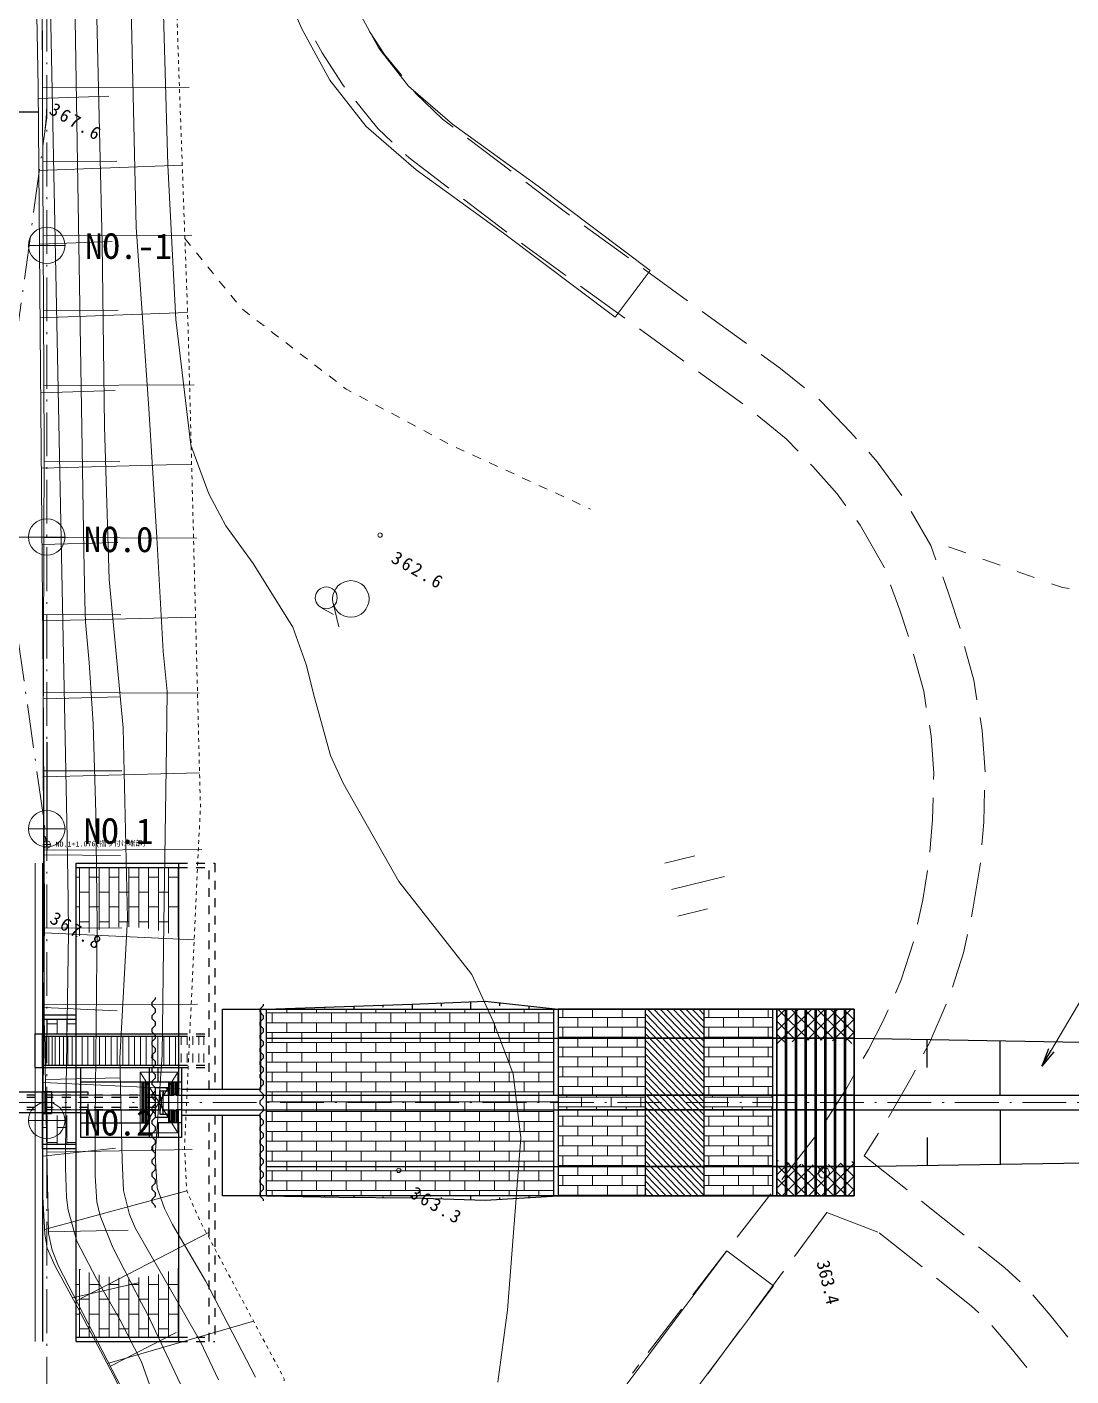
# Model space of a CAD drawing. Header units: millimetres. Extents: x -2078669 to -1085629, y -5987148 to 310365.
# Drawn here: x -1702908 to -1631355, y -5436709 to -5344212 of the extents above; entities that cross this region are included whole.
import ezdxf

# ---------------------------------------------------------------- set-up
doc = ezdxf.new("R2010")
doc.units = ezdxf.units.MM
doc.header["$LTSCALE"] = 500
for name, pattern in [('561019', [1, 0.5, -0.5]), ('56201', [2.5, 1.25, -1.25]), ('SXF_一点短鎖線', [9.25, 6, -1.5, 0.25, -1.5]), ('SXF_一点鎖線', [18.5, 12, -1.5, 3.5, -1.5]), ('SXF_跳び破線', [12, 6, -6])]:
    doc.linetypes.add(name, pattern=pattern)
doc.layers.get('Defpoints').update_dxf_attribs({"color": 153})
for name, color, linetype, lineweight in [('D-BGD', 7, 'Continuous', 13), ('D-BMK', 2, 'SXF_一点短鎖線', 13), ('D-BMK-HTXT', 7, 'Continuous', 13), ('D-BMK-OTRS', 7, 'Continuous', 13), ('D-BYP-STR1', 2, 'Continuous', 13), ('D-BYP-STR2', 6, 'Continuous', 25), ('D-BYP-STR3', 3, 'Continuous', 25), ('D-BYP-STR4', 6, 'Continuous', 25), ('D-BYP-STRA', 1, 'Continuous', 25), ('D-BYP-STRC', 1, 'Continuous', 13), ('D-STR-STR1', 2, 'Continuous', 13), ('●予備設計_LP横断', 7, 'Continuous', 13)]:
    doc.layers.add(name, color=color, linetype=linetype, lineweight=lineweight)
doc.styles.add('MS ゴシック', font='MS Gothic.ttf')
doc.styles.add('ＭＳ ゴシック', font='MS Gothic.ttf')
doc.dimstyles.new('DIM-500-F', dxfattribs={"dimscale": 500, "dimtxt": 3.5, "dimasz": 2.5, "dimexe": 0, "dimexo": 2, "dimgap": 0.8, "dimtad": 1, "dimdec": 0, "dimzin": 0, "dimdsep": 46, "dimtxsty": 'MS ゴシック', "dimblk": 'OPEN', "dimcen": 0.1, "dimclrd": 256, "dimclre": 256, "dimclrt": 256, "dimaunit": 1, "dimadec": 4, "dimazin": 0, "dimtfac": 1, "dimtdec": 0, "dimtmove": 2, "dimatfit": 3, "dimldrblk": 'OPEN', "dimfxl": 1, "dimtolj": 1, "dimtzin": 0, "dimlwd": -1, "dimlwe": -1, "dimarcsym": 2})
pattern_1 = [(225, (-2405970.1, -4656122.3), (449.0128, -449.0128), []), (315, (-2405970.1, -4656122.3), (449.0128, 449.0128), [])]

# ---------------------------------------------------------------- blocks, each defined once
blk = doc.blocks.new('M6331')
at = {"layer": '●予備設計_LP横断', "linetype": 'Continuous', "lineweight": 9}
blk.add_line((0, -0.75), (1, -0.75), dxfattribs=at)
blk.add_circle((0, 0), 0.75, dxfattribs=at)
blk = doc.blocks.new('M7312')
at = {"layer": '●予備設計_LP横断', "linetype": 'Continuous', "lineweight": 20}
blk.add_circle((0, -0.001), 0.15, dxfattribs=at)
blk = doc.blocks.new('河川平面')
at = {"layer": 'D-BGD', "linetype": 'Continuous'}
for p, q in [((1609119, -2714860, 368280), (1609038, -2675632, 368370)), ((1609118, -2713879), (1619176, -2713859)), ((1608824, -2714624), (1613667, -2714463)), ((1638256, -2717335, 363183), (1641243, -2719601, 363241)), ((1608869, -2719542), (1618699, -2719188)), ((1609137, -2718942), (1614205, -2718914)), ((1637963, -2721512, 363220), (1640951, -2723777, 363276)), ((1609164, -2724033), (1619345, -2723979)), ((1646252, -2723338, 363306), (1649284, -2725544, 363316)), ((1608914, -2724597), (1613897, -2724418)), ((1650295, -2726278, 363319), (1653329, -2728484, 363329)), ((1645988, -2727477, 363312), (1649021, -2729682, 363322)), ((1608959, -2729652), (1619062, -2729288)), ((1609198, -2729151), (1614311, -2729125)), ((1654340, -2729219, 363333), (1657373, -2731424, 363342)), ((1650032, -2730417, 363325), (1653066, -2732622, 363335)), ((1654077, -2733357, 363339), (1657110, -2735560, 363349)), ((1609004, -2734802), (1614102, -2734645)), ((1609217, -2734294), (1619515, -2734239)), ((1609044, -2739952), (1619341, -2739687)), ((1609239, -2739474), (1614416, -2739497)), ((1609086, -2745195), (1614281, -2745062)), ((1609217, -2744710), (1619688, -2744754)), ((1672394, -2745773, 363478), (1671218, -2745349, 363449)), ((1674745, -2746622, 363535), (1673569, -2746197, 363507)), ((1677096, -2747469, 363593), (1675920, -2747046, 363564)), ((1629040, -2749220), (1629433, -2750839)), ((1609127, -2750438), (1619610, -2750169)), ((1609201, -2749995), (1614481, -2750019)), ((1609172, -2755342), (1619863, -2755385)), ((1609167, -2755781), (1614456, -2755645)), ((1609168, -2760726), (1614554, -2760708)), ((1609203, -2761123), (1619885, -2760849)), ((1609189, -2766148), (1620033, -2766106)), ((1609238, -2766470), (1614464, -2766521)), ((1651783, -2767035), (1653823, -2766540)), ((1652225, -2768857), (1655869, -2767971)), ((1652667, -2770680), (1654708, -2770184)), ((1609209, -2771511), (1614564, -2771486)), ((1609254, -2771817), (1619516, -2772295)), ((1609236, -2776763), (1619734, -2776719)), ((1609215, -2776945), (1614246, -2777180)), ((1609177, -2782074), (1619038, -2782534)), ((1609323, -2781888), (1614441, -2781774)), ((1662090, -2785764, 363402), (1659797, -2788731, 363430)), ((1666424, -2785556, 363405), (1665440, -2787120, 363360)), ((1609138, -2787126), (1614121, -2786576)), ((1609423, -2786871), (1619389, -2786671)), ((1665440, -2787120, 363360), (1668378, -2789450, 363317)), ((1609259, -2792174), (1619008, -2789521)), ((1659033, -2789720, 363439), (1656740, -2792687, 363467)), ((1669358, -2790227, 363303), (1672296, -2792557, 363260)), ((1662877, -2790999, 363310), (1660652, -2794018, 363366)), ((1662877, -2790999, 363310), (1666372, -2792357, 363310)), ((1609527, -2792329), (1614990, -2792216)), ((1611452, -2797046), (1620560, -2792338)), ((1666469, -2792395, 363310), (1669405, -2794727, 363268)), ((1655975, -2793677, 363477), (1653682, -2796644, 363505)), ((1659912, -2795023, 363384), (1657688, -2798043, 363440)), ((1611174, -2796846), (1615671, -2795821)), ((1652918, -2797632, 363514), (1650625, -2800600, 363542)), ((1613564, -2801355), (1623583, -2798449)), ((1613780, -2801544), (1618279, -2799216)), ((1656947, -2799049, 363459), (1654723, -2802068, 363515)), ((1649548, -2802003, 363555), (1649983, -2801431, 363550))]:
    blk.add_line(p, q, dxfattribs=at)
at = {"layer": 'D-BGD', "linetype": 'Continuous', "flags": 128}
for points in [[(1614196, -2802555), (1611544, -2797523), (1610785, -2796134), (1609990, -2794678), (1609448, -2793437), (1609275, -2792488), (1609120, -2789483), (1609265, -2770458), (1609158, -2754356), (1608991, -2733247), (1608817, -2713807), (1608555, -2699081), (1609014, -2666342), (1609021, -2620514)], [(1648369, -2729602), (1640710, -2723847), (1634729, -2719505), (1631309, -2716546), (1628807, -2713365), (1626888, -2709836), (1625672, -2707023), (1624776, -2704068), (1624009, -2700061), (1623561, -2695700), (1623183, -2691188), (1623197, -2683914), (1623477, -2676693), (1623813, -2672469), (1624796, -2667409), (1628250, -2652121), (1629016, -2648256), (1629716, -2644727), (1630896, -2635890), (1631250, -2632963), (1631771, -2628636), (1632704, -2620514)], [(1636730, -2620514), (1635743, -2629104), (1635219, -2633453), (1634864, -2636395), (1633664, -2645381), (1632948, -2648993), (1632163, -2652951), (1628711, -2668230), (1627783, -2673012), (1627471, -2676930), (1627197, -2683996), (1627183, -2691025), (1627543, -2695329), (1627971, -2699480), (1628665, -2703109), (1629434, -2705645), (1630488, -2708083), (1632161, -2711158), (1634216, -2713773), (1637218, -2716368), (1643087, -2720630), (1650772, -2726405), (1648369, -2729602)], [(1608555, -2699081), (1608817, -2713807), (1608991, -2733247), (1609158, -2754356), (1609265, -2770458), (1609120, -2789483)], [(1609120, -2789483), (1609275, -2792488), (1609448, -2793437), (1609990, -2794678), (1610785, -2796134), (1611544, -2797523), (1614196, -2802555), (1615082, -2805064), (1615231, -2805958), (1615273, -2807092), (1615472, -2812388), (1615628, -2817764), (1615471, -2822577), (1615363, -2823344), (1615029, -2824221), (1612556, -2828756), (1610099, -2832855), (1609457, -2834072), (1609409, -2834630), (1609279, -2836167)], [(1624340, -2870692), (1622973, -2865288), (1622060, -2860204), (1621936, -2855896), (1622101, -2850193), (1622392, -2845766), (1623449, -2840970), (1624701, -2837344), (1626776, -2832753), (1629062, -2829134), (1631526, -2825504), (1635922, -2820190), (1637930, -2817762), (1645470, -2807698), (1656020, -2793627), (1659220, -2796026)], [(1659220, -2796026), (1648671, -2810097), (1641073, -2820237), (1639084, -2822643), (1634729, -2827907), (1632408, -2831326), (1630307, -2834654), (1628422, -2838824), (1627305, -2842057), (1626363, -2846332), (1626097, -2850383), (1625937, -2855896), (1626050, -2859790), (1626886, -2864443), (1628320, -2870115), (1628491, -2870692)]]:
    blk.add_lwpolyline(points, dxfattribs=at)
for points, elevation in [([(1610013, -2620514), (1610004, -2655012), (1609981, -2662598), (1609913, -2668183), (1609452, -2691949), (1609445, -2695730), (1609534, -2701509), (1610811, -2765298), (1610885, -2769571), (1610897, -2771846), (1610716, -2783859), (1610693, -2787913), (1610772, -2789970), (1610879, -2790832), (1611484, -2792973), (1612825, -2795553), (1614449, -2798377), (1615902, -2801242), (1616987, -2804270)], 367000), ([(1611715, -2620514), (1611197, -2668195), (1611105, -2685482), (1611228, -2700780), (1611946, -2745632), (1612011, -2749082), (1612060, -2750532), (1612325, -2753298), (1612593, -2757485), (1612783, -2763612), (1612864, -2771282), (1612734, -2784705), (1612727, -2788483), (1612845, -2790265), (1613065, -2791226), (1613931, -2793393), (1615912, -2797217), (1616301, -2797929), (1618572, -2802762)], 366000), ([(1621190, -2802460), (1619945, -2799860), (1615503, -2792088), (1615083, -2791125), (1614669, -2789480), (1614591, -2787428), (1614424, -2780447), (1614954, -2770848), (1614660, -2757775), (1613687, -2747587), (1613373, -2737098), (1613203, -2724566), (1612724, -2704239), (1612726, -2695354), (1612599, -2678222), (1612988, -2655305), (1612966, -2630582), (1613359, -2620514)], 365000), ([(1623725, -2802293), (1620285, -2795694), (1618029, -2791812), (1617489, -2790721), (1616969, -2789309), (1616837, -2787094), (1617312, -2780196), (1617397, -2774676), (1617446, -2771179), (1617614, -2759007), (1617664, -2755279), (1617387, -2752525), (1616960, -2744706), (1616414, -2735865), (1615549, -2723449), (1615307, -2713395), (1614941, -2697350), (1614969, -2677393), (1615114, -2657274), (1614817, -2649187), (1615162, -2637051), (1615483, -2631247), (1615858, -2622408), (1615920, -2620514)], 364000), ([(1617295, -2704845), (1617707, -2719180), (1618258, -2729775), (1619284, -2738394), (1620512, -2741723), (1621690, -2743916), (1623569, -2746498), (1626274, -2750869), (1627187, -2753428), (1627773, -2755690), (1628854, -2759670), (1629723, -2761569), (1633551, -2768293), (1638543, -2774672), (1640014, -2777876), (1641376, -2781486), (1641915, -2785883), (1640984, -2797690), (1640322, -2802625)], 363000)]:
    blk.add_lwpolyline(points, dxfattribs=dict(at, elevation=elevation))
at = {"layer": 'D-BGD', "linetype": '561019', "flags": 128}
blk.add_lwpolyline([(1618950, -2620514), (1618959, -2621129), (1618665, -2658302), (1618663, -2658627), (1618571, -2661701), (1617747, -2689368), (1618403, -2710987), (1619104, -2730441), (1619135, -2731637), (1619943, -2763133), (1618853, -2786511), (1619008, -2789521), (1619927, -2791602), (1625688, -2802391), (1625125, -2825293), (1624564, -2827572), (1623496, -2829911), (1618630, -2838640), (1618342, -2840170), (1618771, -2861642), (1618913, -2870692)], dxfattribs=at)
at = {"layer": 'D-BGD', "linetype": 'Continuous', "extrusion": (0.001612, -0.020011, 0.999798), "elevation": 420061}
blk.add_lwpolyline([(1408664, -2824424), (1409550, -2826065), (1410597, -2827562), (1410629, -2827610)], dxfattribs=at)
at = {"layer": 'D-BGD', "linetype": 'Continuous', "extrusion": (0.016449, -0.001732, 0.999863), "elevation": 394691}
blk.add_lwpolyline([(-2529133, -1899645), (-2529529, -1900051), (-2530821, -1901338), (-2531659, -1902409)], dxfattribs=at)
at = {"layer": 'D-BGD', "linetype": 'Continuous', "extrusion": (-0.143152, -0.164739, 0.975894), "elevation": 568325}
blk.add_lwpolyline([(3016489, -877315), (3016819, -877334), (3020231, -877100)], dxfattribs=at)
at = {"layer": 'D-BGD', "linetype": 'Continuous', "extrusion": (0.311673, 0.432353, 0.846127), "elevation": -356949}
blk.add_lwpolyline([(-2922970, 1248230), (-2925577, 1248305), (-2926719, 1248311)], dxfattribs=at)
at = {"layer": 'D-BGD', "linetype": '56201', "flags": 128}
blk.add_lwpolyline([(1618880, -2724215), (1622794, -2729051), (1629936, -2734540), (1637037, -2738340), (1646676, -2742766)], dxfattribs=at)
at = {"layer": 'D-BGD', "linetype": 'Continuous', "extrusion": (0.276473, 0.38442, 0.880786), "elevation": -273425}
blk.add_lwpolyline([(-2923790, 1275829), (-2924142, 1275840), (-2927540, 1275859)], dxfattribs=at)
at = {"layer": 'D-BGD', "linetype": 'Continuous', "extrusion": (-0.149064, -0.200905, 0.968203), "elevation": 653493}
blk.add_lwpolyline([(2959813, -1076757), (2961440, -1076741), (2963560, -1076836)], dxfattribs=at)
at = {"layer": 'D-BGD', "linetype": 'Continuous', "extrusion": (0.406293, 0.48461, 0.774648), "elevation": -370915}
blk.add_lwpolyline([(-3028624, 1028902), (-3031186, 1028852), (-3032362, 1029021)], dxfattribs=at)
at = {"layer": 'D-BGD', "linetype": 'Continuous', "extrusion": (0.045013, 0.020275, 0.998781), "elevation": 382529}
blk.add_lwpolyline([(-3181336, -375544), (-3182167, -375807), (-3184985, -376394)], dxfattribs=at)
at = {"layer": 'D-BGD', "linetype": 'Continuous', "extrusion": (-0.0021, -0.016095, 0.999868), "elevation": 404060}
blk.add_lwpolyline([(2009504, -2497752), (2011142, -2499908), (2011624, -2500833)], dxfattribs=at)
at = {"layer": 'D-BGD', "linetype": 'Continuous', "extrusion": (-0.032566, -0.036028, 0.99882), "elevation": 407680}
blk.add_lwpolyline([(3074864, -900128), (3075235, -900206), (3078406, -901240), (3078438, -901256)], dxfattribs=at)
at = {"layer": 'D-BGD', "linetype": 'Continuous', "extrusion": (0.004636, -0.015047, 0.999876), "elevation": 412442}
blk.add_lwpolyline([(1665545, -2742074), (1666181, -2743805), (1666773, -2745616)], dxfattribs=at)
at = {"layer": 'D-BGD', "linetype": 'Continuous', "extrusion": (-0.011851, -0.019507, 0.999739), "elevation": 397095}
blk.add_lwpolyline([(2854450, -1471855), (2855383, -1472600), (2857324, -1474265)], dxfattribs=at)
at = {"layer": 'D-BGD', "linetype": 'Continuous', "extrusion": (0.021322, 0.125766, 0.991831), "elevation": 50846}
blk.add_lwpolyline([(-2115223, 2455368), (-2114760, 2455383), (-2113985, 2455242)], dxfattribs=at)
at = {"layer": 'D-BGD', "linetype": 'Continuous', "extrusion": (0.028455, -0.008239, 0.999561), "elevation": 433338}
blk.add_lwpolyline([(-2179985, -2356760), (-2182208, -2358144), (-2183236, -2358616)], dxfattribs=at)
at = {"layer": 'D-BGD', "linetype": 'Continuous', "extrusion": (0.027459, -0.006993, 0.999598), "elevation": 428343}
blk.add_lwpolyline([(-2254355, -2288579), (-2256425, -2289779), (-2257675, -2290308)], dxfattribs=at)
at = {"layer": 'D-BGD', "linetype": 'Continuous', "extrusion": (-0.035639, -0.016567, 0.999227), "elevation": 349017}
blk.add_lwpolyline([(3205519, 369254), (3206391, 368999), (3209044, 367981)], dxfattribs=at)
at = {"layer": 'D-BGD', "linetype": 'Continuous', "extrusion": (-0.841987, 0.058751, 0.536289), "elevation": -1373708}
blk.add_lwpolyline([(2639604, 1303299), (2641095, 1303422), (2643349, 1303384)], dxfattribs=at)
at = {"layer": 'D-BGD', "linetype": 'Continuous', "extrusion": (-0.795837, 0.056889, 0.602833), "elevation": -1270100}
blk.add_lwpolyline([(2635677, 1414954), (2637867, 1415131), (2639419, 1415106)], dxfattribs=at)
at = {"layer": 'D-BGD', "linetype": 'Continuous', "extrusion": (0.003297, -0.014377, 0.999891), "elevation": 408654}
blk.add_lwpolyline([(1672190, -2761438), (1672166, -2761730), (1671685, -2764614), (1671574, -2765135)], dxfattribs=at)
at = {"layer": 'D-BGD', "linetype": 'Continuous', "extrusion": (0.011, -0.016721, 0.9998), "elevation": 427950}
blk.add_lwpolyline([(-126043, -3221876), (-127420, -3223375), (-128646, -3224574)], dxfattribs=at)
at = {"layer": 'D-BGD', "linetype": 'Continuous', "extrusion": (0.006544, -0.014921, 0.999867), "elevation": 415583}
blk.add_lwpolyline([(1670106, -2766054), (1669839, -2767311), (1669077, -2769655)], dxfattribs=at)
at = {"layer": 'D-BGD', "linetype": 'Continuous', "extrusion": (0.637031, -0.216842, 0.73971), "elevation": 1933013}
blk.add_lwpolyline([(-2086799, -1584962), (-2089538, -1585018), (-2090541, -1584904)], dxfattribs=at)
at = {"layer": 'D-BGD', "linetype": 'Continuous', "extrusion": (-0.684496, 0.348215, 0.640478), "elevation": -1878045}
blk.add_lwpolyline([(1717192, 2039316), (1720014, 2039574), (1720930, 2039565)], dxfattribs=at)
at = {"layer": 'D-BGD', "linetype": 'Continuous', "extrusion": (-0.178485, 0.087118, 0.980078), "elevation": -183936}
blk.add_lwpolyline([(1767339, 2737775), (1767624, 2737768), (1770888, 2737563), (1771081, 2737542)], dxfattribs=at)
at = {"layer": 'D-BGD', "linetype": 'Continuous', "extrusion": (0.027922, -0.031077, 0.999127), "elevation": 496062}
blk.add_lwpolyline([(-620640, -3163729), (-621711, -3164088), (-624238, -3164783)], dxfattribs=at)
at = {"layer": 'D-BGD', "linetype": 'Continuous', "extrusion": (-0.0135, -0.035404, 0.999282), "elevation": 439292}
blk.add_lwpolyline([(2558692, -1998658), (2560862, -1999344), (2562227, -1999898)], dxfattribs=at)
at = {"layer": 'D-BGD', "linetype": 'Continuous', "extrusion": (-0.040229, -0.068491, 0.99684), "elevation": 486376}
blk.add_lwpolyline([(2856124, -1530677), (2859144, -1531106), (2859828, -1531257)], dxfattribs=at)
at = {"layer": 'D-BGD', "linetype": 'Continuous', "extrusion": (0.388587, 0.319274, 0.864329), "elevation": 72672}
blk.add_lwpolyline([(-3225448, 597244), (-3227278, 597198), (-3229197, 597240)], dxfattribs=at)
at = {"layer": 'D-BGD', "linetype": 'Continuous', "extrusion": (0.426372, 0.34905, 0.834488), "elevation": 40004}
blk.add_lwpolyline([(-3226130, 598530), (-3228142, 598479), (-3229880, 598513)], dxfattribs=at)
at = {"layer": 'D-BGD', "linetype": 'Continuous'}
for points in [[(1615473, -2813810, 368400), (1615503, -2805510, 368350), (1615442, -2805095, 368370), (1615373, -2804813, 368380), (1615226, -2804347, 368420), (1610224, -2794667, 368260), (1609794, -2793590, 368280), (1609534, -2792437, 368300), (1609236, -2777605, 368510), (1609158, -2758979, 368490), (1609245, -2738601, 368470), (1609119, -2714860, 368280), (1609038, -2675632, 368370), (1609172, -2662075, 368370), (1609082, -2627858, 368360), (1609044, -2620514, 368307)], [(1627834, -2710657, 363226), (1628291, -2711486, 363280), (1629705, -2713682, 363240), (1629826, -2713828, 363237)], [(1634518, -2714034, 363194), (1634714, -2714278, 363190), (1636525, -2716023, 363150), (1637260, -2716580, 363164)], [(1609119, -2714860, 368280), (1609245, -2738601, 368470), (1609158, -2758979, 368490), (1609236, -2777605, 368510), (1609534, -2792437, 368300)], [(1662318, -2735242, 363312), (1662468, -2735364, 363310), (1664490, -2737484, 363550), (1664902, -2737944, 363541)], [(1661763, -2739698, 363530), (1661915, -2739857, 363550), (1663585, -2741728, 363510), (1664186, -2742553, 363498)], [(1669905, -2757581, 363260), (1670020, -2758345, 363250), (1670200, -2760882, 363210), (1670189, -2761314, 363240)], [(1667071, -2777112, 363442), (1666765, -2777812, 363500), (1665726, -2779822, 363480), (1665371, -2780449, 363471)], [(1615473, -2813810, 368400), (1615503, -2805510, 368350), (1615442, -2805095, 368370), (1615373, -2804813, 368380), (1615226, -2804347, 368420), (1610224, -2794667, 368260), (1609794, -2793590, 368280), (1609534, -2792437, 368300)]]:
    blk.add_polyline3d(points, dxfattribs=at)
for centre, radius in [((1630254, -2748925), 1250), ((1662676, -2788277, 363380), 375)]:
    blk.add_circle(centre, radius, dxfattribs=at)
at = {"layer": 'D-BGD', "linetype": 'Continuous', "lineweight": 20, "xscale": 1000, "yscale": 1000, "zscale": 1000, "rotation": 330.1091246385173}
for p in [(1632255, -2744553, 362613), (1633536, -2788108, 363288)]:
    blk.add_blockref('M7312', p, dxfattribs=at)
at = {"layer": 'D-BGD', "linetype": 'Continuous', "lineweight": 9, "xscale": 1000, "yscale": 1000, "zscale": 1000, "rotation": 330.1091246385173}
blk.add_blockref('M6331', (1628569, -2748856), dxfattribs=at)
at = {"layer": 'D-BGD', "linetype": 'Continuous', "style": 'MS ゴシック'}
blk.add_text('363.4', height=900, rotation=283.66942, dxfattribs=at).set_placement((1662163, -2794404))
at = {"layer": 'D-BGD', "linetype": 'Continuous', "char_height": 900, "attachment_point": 7, "rotation": 330.10912, "line_spacing_factor": 0.722892, "style": 'MS ゴシック'}
for s, insert in [('\\T1.287;367.6', (1609497, -2715635, 367608)), ('\\T1.287;362.6', (1632934, -2746381, 362613)), ('\\T1.284;367.8', (1609538, -2771104, 367818)), ('\\T1.284;363.3', (1634216, -2789936, 363288))]:
    blk.add_mtext(s, dxfattribs=dict(at, insert=insert))
blk = doc.blocks.new('_Open')
at = {"color": 0, "linetype": 'ByBlock', "lineweight": -2}
for p, q in [((-1, 0.167), (0, 0)), ((-1, -0.167), (0, 0)), ((0, 0), (-1, 0))]:
    blk.add_line(p, q, dxfattribs=at)

msp = doc.modelspace()

# ---------------------------------------------------------------- hatches: boundary and pattern name
at = {"layer": 'D-BYP-STR1'}
h = msp.add_hatch(dxfattribs=at)
h.set_pattern_fill('AR-BRSTD', color=256, scale=10, angle=90)
h.set_pattern_definition([(90, (-2359121.8, -4687251.1), (-677.418, 4e-14), []), (180, (-2359121.8, -4687251.1), (-677.418, -1016), [677.418, -677.418])])
edge = h.paths.add_edge_path()
edge.add_line((-1699536.4, -5401852.7), (-1699536.4, -5406604.6))
edge.add_arc((-1696025.4, -5415278.5), 9357.5, 67.963249, 112.036751, ccw=False)
edge.add_line((-1692514.5, -5406604.6), (-1692514.5, -5401852.7))
edge.add_line((-1692514.5, -5401852.7), (-1699536.4, -5401852.7))
at = {"layer": 'D-BYP-STR1', "ltscale": 0.01}
h = msp.add_hatch(dxfattribs=at)
h.set_pattern_fill('AR-BRSTD', color=256, scale=10, angle=180)
h.set_pattern_definition([(180, (-2338384, -1165750.8), (-8e-14, -677.418), []), (270, (-2338384, -1165750.8), (1016, -677.418), [677.418, -677.418])])
h.paths.add_polyline_path([(-1666815.9, -5418452.7), (-1666515.9, -5418452.7), (-1666515.9, -5417452.7), (-1666814.5, -5417452.7), (-1666814.5, -5411552.7), (-1686515.5, -5411552.7), (-1686516.3, -5424352.7), (-1666814.5, -5424352.7)])
h = msp.add_hatch(dxfattribs=at)
h.set_pattern_fill('AR-BRSTD', color=256, scale=10, angle=180)
h.set_pattern_definition([(180, (-2414970.1, -4656122.3), (4e-07, -677.418), []), (270, (-2414970.1, -4656122.3), (1016, -677.418), [677.418, -677.418])])
edge = h.paths.add_edge_path()
edge.add_line((-1660514.5, -5411552.7), (-1660514.5, -5417452.7))
edge.add_line((-1661814.5, -5417452.7), (-1666514.5, -5417452.7))
edge.add_line((-1666514.5, -5417452.7), (-1666514.5, -5411552.7))
edge.add_line((-1666514.5, -5411552.7), (-1661814.5, -5411552.7))
h = msp.add_hatch(dxfattribs=at)
h.set_pattern_fill('AR-BRSTD', color=256, scale=10, angle=180)
h.set_pattern_definition([(180, (-2404970.1, -4656122.3), (4e-07, -677.418), []), (270, (-2404970.1, -4656122.3), (1016, -677.418), [677.418, -677.418])])
h.paths.add_polyline_path([(-1651814.5, -5411552.7), (-1651814.5, -5417452.7), (-1656514.5, -5417452.7), (-1656514.5, -5411552.7)])
h = msp.add_hatch(dxfattribs=at)
h.set_pattern_fill('ANSI37', color=256, scale=200, angle=180)
h.set_pattern_definition(pattern_1)
edge = h.paths.add_edge_path()
edge.add_line((-1651514.5, -5411552.7), (-1651514.5, -5413991))
edge.add_arc((-1648776.3, -5425446), 11777.7, 77.436787, 103.443521, ccw=False)
edge.add_line((-1646214.5, -5413950.3), (-1646214.5, -5411552.7))
edge.add_line((-1646214.5, -5411552.7), (-1651514.5, -5411552.7))
at = {"layer": 'D-BYP-STR1'}
h = msp.add_hatch(dxfattribs=at)
h.set_pattern_fill('AR-BRSTD', color=256, scale=10, angle=269.999776)
h.set_pattern_definition([(269.9998, (-1769265, -5487750.26), (677.418, -0.0027), []), (359.9998, (-1769265, -5487750.3), (677.422, 1015.997), [677.418, -677.418])])
edge = h.paths.add_edge_path()
edge.add_line((-1701838.9, -5412252.7), (-1699536.4, -5412252.7))
edge.add_arc((-1697855.6, -5412752.8), 1753.5, 163.432557, 196.567443)
edge.add_line((-1699536.4, -5413252.8), (-1701838.9, -5413252.7))
edge.add_line((-1701838.9, -5413252.7), (-1701838.9, -5412252.7))
edge = h.paths.add_edge_path()
edge.add_line((-1701838.9, -5418852.7), (-1699536.4, -5418852.7))
edge.add_arc((-1677463.6, -5419827.7), 22094.2, 177.470766, 182.529234)
edge.add_line((-1699536.4, -5420802.7), (-1701821.3, -5420802.7))
edge.add_line((-1701821.3, -5420802.7), (-1701838.9, -5418852.7))
at = {"layer": 'D-BYP-STR1', "ltscale": 0.01}
h = msp.add_hatch(dxfattribs=at)
h.set_pattern_fill('AR-BRSTD', color=256, scale=10, angle=180)
h.set_pattern_definition([(180, (-2414709.1, -4656166.8), (4e-07, -677.418), []), (270, (-2414709.1, -4656166.8), (1016, -677.418), [677.418, -677.418])])
edge = h.paths.add_edge_path()
edge.add_line((-1660514.5, -5417452.7), (-1660514.5, -5418452.7))
edge.add_line((-1661814.5, -5418452.7), (-1666514.5, -5418452.7))
edge.add_line((-1666514.5, -5418452.7), (-1666515.4, -5417452.7))
edge.add_line((-1666515.4, -5417452.7), (-1661814.5, -5417452.7))
h = msp.add_hatch(dxfattribs=at)
h.set_pattern_fill('AR-BRSTD', color=256, scale=10, angle=180)
h.set_pattern_definition([(180, (-2404709.1, -4656166.8), (4e-07, -677.418), []), (270, (-2404709.1, -4656166.8), (1016, -677.418), [677.418, -677.418])])
h.paths.add_polyline_path([(-1651814.5, -5417452.7), (-1651814.5, -5418452.7), (-1656514.5, -5418452.7), (-1656515.4, -5417452.7)])
at = {"layer": 'D-BYP-STR1'}
h = msp.add_hatch(dxfattribs=at)
h.set_pattern_fill('AR-BRSTD', color=256, scale=10)
h.set_pattern_definition([(3e-08, (-2414970.1, -4656122.3), (-4e-07, 677.418), []), (90, (-2414970.1, -4656122.3), (-1016, 677.418), [677.418, -677.418])])
edge = h.paths.add_edge_path()
edge.add_line((-1660514.5, -5418452.7), (-1660514.5, -5424352.7))
edge.add_line((-1661814.5, -5424352.7), (-1666514.5, -5424352.7))
edge.add_line((-1666514.5, -5424352.7), (-1666514.5, -5418452.7))
edge.add_line((-1666514.5, -5418452.7), (-1661814.5, -5418452.7))
h = msp.add_hatch(dxfattribs=at)
h.set_pattern_fill('AR-BRSTD', color=256, scale=10)
h.set_pattern_definition([(3e-08, (-2404970.1, -4656122.3), (-4e-07, 677.418), []), (90, (-2404970.1, -4656122.3), (-1016, 677.418), [677.418, -677.418])])
h.paths.add_polyline_path([(-1651814.5, -5418452.7), (-1651814.5, -5424352.7), (-1656514.5, -5424352.7), (-1656514.5, -5418452.7)])
at = {"layer": 'D-BYP-STR1', "ltscale": 0.01}
h = msp.add_hatch(dxfattribs=at)
h.set_pattern_fill('ANSI37', color=256, scale=200, angle=180)
h.set_pattern_definition(pattern_1)
edge = h.paths.add_edge_path()
edge.add_line((-1651514.5, -5424352.7), (-1651514.5, -5421914.5))
edge.add_arc((-1648776.3, -5410459.5), 11777.7, -103.443514, -77.43678)
edge.add_line((-1646214.5, -5421955.2), (-1646214.5, -5424352.7))
edge.add_line((-1646214.5, -5424352.7), (-1651514.5, -5424352.7))
at = {"layer": 'D-BYP-STR1'}
h = msp.add_hatch(dxfattribs=at)
h.set_pattern_fill('AR-BRSTD', color=256, scale=10, angle=90)
h.set_pattern_definition([(90, (-2359121.8, -4688751.1), (-677.418, 4e-14), []), (180, (-2359121.8, -4688751.1), (-677.418, -1016), [677.418, -677.418])])
edge = h.paths.add_edge_path()
edge.add_line((-1699536.4, -5434052.7), (-1699536.4, -5429300.9))
edge.add_arc((-1696025.4, -5420627), 9357.5, 247.963249, 292.036751)
edge.add_line((-1692514.5, -5429300.9), (-1692514.5, -5434052.7))
edge.add_line((-1692514.5, -5434052.7), (-1699536.4, -5434052.7))
at = {"layer": 'Defpoints', "transparency": 33554687}
h = msp.add_hatch(dxfattribs=at)
h.set_pattern_fill('ANSI31', color=256, scale=100, angle=-91.192935)
h.set_pattern_definition([(313.80707, (-1702868.52, -5209487.02), (229.13177, 219.7837), [])])
h.paths.add_polyline_path([(-1656514.5, -5411552.7), (-1656514.5, -5424352.7), (-1660514.5, -5424352.7), (-1660514.5, -5411552.7)])

# ---------------------------------------------------------------- linework, layer by layer
at = {"layer": 'D-BMK', "linetype": 'SXF_一点鎖線', "lineweight": 13}
msp.add_line((-1704552.5, -5379186.7), (-1701552.5, -5379186.7), dxfattribs=at)
msp.add_line((-1704552.5, -5379186.7), (-1701552.5, -5379186.7), dxfattribs=at)
at = {"layer": 'D-BMK', "linetype": 'SXF_一点短鎖線'}
msp.add_line((-1566930.9, -5417952.8, 362410.8), (-1736237.2, -5417952.7), dxfattribs=at)
at = {"layer": 'D-BMK', "linetype": 'SXF_一点短鎖線', "flags": 128}
msp.add_lwpolyline([(-1701552.5, -5255013.4), (-1701552.5, -5505191.7)], dxfattribs=at)
msp.add_lwpolyline([(-1701552.5, -5255013.4), (-1701552.5, -5505191.7)], dxfattribs=at)
msp.add_lwpolyline([(-1701552.5, -5349365.2, -0.0342109), (-1701692.6, -5351410.7), (-1704459.1, -5371508.6, 0.0342109), (-1704552.5, -5372872.2), (-1704552.5, -5378230.7, 0.0353635), (-1704452.7, -5379640), (-1701652.3, -5399313.4, -0.0353635), (-1701552.5, -5400722.6)], format="xyb", dxfattribs=at)
msp.add_lwpolyline([(-1701552.5, -5349365.2, -0.0342109), (-1701692.6, -5351410.7), (-1704459.1, -5371508.6, 0.0342109), (-1704552.5, -5372872.2), (-1704552.5, -5378230.7, 0.0353635), (-1704452.7, -5379640), (-1701652.3, -5399313.4, -0.0353635), (-1701552.5, -5400722.6)], format="xyb", dxfattribs=at)
at = {"layer": 'D-BMK-HTXT', "color": 7, "linetype": 'Continuous', "lineweight": 13}
for p, q in [((-1702802.5, -5359186.7, 329093), (-1700302.5, -5359186.7, -329093)), ((-1702802.5, -5379186.7, 329093), (-1700302.5, -5379186.7, -329093)), ((-1702802.4, -5399186.7, 329066.8), (-1700302.4, -5399186.7, -329119.1)), ((-1702802.5, -5419186.7, 329093), (-1700302.5, -5419186.7, -329093))]:
    msp.add_line(p, q, dxfattribs=at)
for centre in [(-1701552.5, -5359186.7, 0), (-1701552.5, -5379186.7, 0), (-1701552.4, -5399186.7, -26.2), (-1701552.5, -5419186.7, 0)]:
    msp.add_circle(centre, 1250, dxfattribs=at)
at = {"layer": 'D-BMK-OTRS', "color": 7, "linetype": 'Continuous', "lineweight": 13}
for p, q in [((-1701552.5, -5349365.2), (-1701552.5, -5350392.8)), ((-1701552.5, -5350392.8), (-1701692.6, -5351410.7)), ((-1701552.5, -5400399.3), (-1701652.2, -5399698.6)), ((-1701552.5, -5400399.3), (-1701552.5, -5401107.1))]:
    msp.add_line(p, q, dxfattribs=at)
at = {"layer": 'D-BYP-STR1'}
msp.add_line((-1702338.9, -5401552.7), (-1702338.9, -5434352.7), dxfattribs=at)
at = {"layer": 'D-BYP-STR1', "ltscale": 0.2}
for p, q in [((-1701621.1, -5413402.7), (-1701621.1, -5415402.7)), ((-1701403.3, -5413402.7), (-1701403.3, -5415402.7)), ((-1701185.5, -5413402.7), (-1701185.5, -5415402.7)), ((-1700968.2, -5413402.7), (-1700968.2, -5415402.7)), ((-1700681.8, -5413402.7), (-1700681.8, -5415402.7)), ((-1700395.5, -5413402.7), (-1700395.5, -5415402.7)), ((-1700109.1, -5413402.7), (-1700109.1, -5415402.7)), ((-1699822.7, -5413402.7), (-1699822.7, -5415402.7)), ((-1699536.4, -5413402.7), (-1699536.4, -5415402.7)), ((-1699136.4, -5413402.7), (-1699136.4, -5415402.7)), ((-1698736.4, -5413402.7), (-1698736.4, -5415402.7)), ((-1698336.4, -5413402.7), (-1698336.4, -5415402.7)), ((-1697936.4, -5413402.7), (-1697936.4, -5415402.7)), ((-1697536.4, -5413402.7), (-1697536.4, -5415402.7)), ((-1697136.4, -5413402.7), (-1697136.4, -5415402.7)), ((-1696736.4, -5413402.7), (-1696736.4, -5415402.7)), ((-1696336.4, -5413402.7), (-1696336.4, -5415402.7)), ((-1695936.4, -5413402.7), (-1695936.4, -5415402.7)), ((-1695536.4, -5413402.7), (-1695536.4, -5415402.7)), ((-1695136.4, -5413402.7), (-1695136.4, -5415402.7)), ((-1694736.4, -5413402.7), (-1694736.4, -5415402.7)), ((-1694336.4, -5413402.7), (-1694336.4, -5415402.7)), ((-1693936.4, -5413402.7), (-1693936.4, -5415402.7)), ((-1693536.4, -5413402.7), (-1693536.4, -5415402.7)), ((-1693136.4, -5413402.7), (-1693136.4, -5415402.7)), ((-1692736.4, -5413402.7), (-1692736.4, -5415402.7))]:
    msp.add_line(p, q, dxfattribs=at)
at = {"layer": 'D-BYP-STR1', "linetype": 'SXF_跳び破線', "ltscale": 0.2}
for p, q in [((-1692336.4, -5413402.7), (-1692336.4, -5415402.7)), ((-1691936.4, -5413402.7), (-1691936.4, -5415402.7)), ((-1691536.4, -5413402.7), (-1691536.4, -5415402.7)), ((-1691136.3, -5413402.7), (-1691136.3, -5415402.7)), ((-1690783.3, -5413402.7), (-1690783.3, -5415402.7))]:
    msp.add_line(p, q, dxfattribs=at)
at = {"layer": 'D-BYP-STR2'}
for p, q in [((-1701838.9, -5401552.7), (-1701838.9, -5434352.7)), ((-1672514.5, -5411045.9), (-1672514.5, -5411552.7)), ((-1682514.5, -5411419.1), (-1682514.5, -5411485.9)), ((-1680514.5, -5411352.3), (-1680514.5, -5411552.7)), ((-1678514.5, -5411285.5), (-1678514.5, -5411419.1)), ((-1676514.5, -5411218.7), (-1676514.5, -5411552.7)), ((-1674514.5, -5411132.3), (-1674514.5, -5411342.5)), ((-1670514.5, -5411112.7), (-1670514.5, -5411332.7)), ((-1668514.5, -5411332.7), (-1668514.5, -5411552.7)), ((-1699214.8, -5417952.7), (-1699214.8, -5415552.7)), ((-1699214.8, -5415552.7), (-1692314.5, -5415552.7)), ((-1694514.5, -5420352.7), (-1694514.5, -5415552.7)), ((-1693914.5, -5416552.7), (-1693914.5, -5415552.7)), ((-1692314.5, -5415552.7), (-1692314.5, -5416552.7)), ((-1695014.5, -5419352.7), (-1695014.5, -5416552.7)), ((-1694914.5, -5419352.7), (-1694914.5, -5416552.7)), ((-1694814.5, -5419352.7), (-1694814.5, -5416552.7)), ((-1694714.5, -5419352.7), (-1694714.5, -5416552.7)), ((-1694614.5, -5419352.7), (-1694614.5, -5416552.7)), ((-1693214.5, -5416552.7), (-1693214.5, -5419352.7)), ((-1693114.5, -5417452.7), (-1693114.5, -5416552.7)), ((-1693014.5, -5417452.7), (-1693014.5, -5416552.7)), ((-1692914.5, -5417452.7), (-1692914.5, -5416552.7)), ((-1692714.5, -5417377.7), (-1692714.5, -5416552.7)), ((-1692614.5, -5417452.7), (-1692614.5, -5416552.7)), ((-1692514.5, -5416552.7), (-1692514.5, -5417452.7)), ((-1692314.5, -5416552.7), (-1692314.5, -5419352.7)), ((-1699214.8, -5417252.7), (-1721314.5, -5417252.7)), ((-1701688.9, -5417202.7), (-1701688.9, -5418702.7)), ((-1693214.5, -5416952.7), (-1694114.5, -5416952.7)), ((-1694114.5, -5416952.7), (-1694114.5, -5418952.7)), ((-1693564.5, -5417152.7), (-1693214.5, -5417152.7)), ((-1693214.5, -5417452.7), (-1693214.5, -5416952.7)), ((-1692814.5, -5417377.7), (-1692714.5, -5417377.7)), ((-1692714.5, -5417377.7), (-1692714.5, -5417452.7)), ((-1692714.5, -5417452.7), (-1692314.5, -5417452.7)), ((-1699214.8, -5418652.7), (-1699214.8, -5417952.7)), ((-1693214.5, -5418952.7), (-1693214.5, -5418452.7)), ((-1693114.5, -5418452.7), (-1693114.5, -5419352.7)), ((-1693014.5, -5418452.7), (-1693014.5, -5419352.7)), ((-1692914.5, -5418452.7), (-1692914.5, -5419352.7)), ((-1692614.5, -5418452.7), (-1692614.5, -5419352.7)), ((-1692514.5, -5419352.7), (-1692514.5, -5418452.7)), ((-1699214.8, -5418652.7), (-1721314.5, -5418652.7)), ((-1699214.8, -5420352.7), (-1699214.8, -5418652.7)), ((-1699214.8, -5419352.7), (-1694514.5, -5419352.7)), ((-1694114.5, -5418952.7), (-1693214.5, -5418952.7)), ((-1693564.5, -5418752.7), (-1693214.5, -5418752.7)), ((-1692714.5, -5418527.7), (-1692714.5, -5419352.7)), ((-1692314.5, -5419352.7), (-1692314.5, -5420352.7)), ((-1692314.5, -5420352.7), (-1699214.8, -5420352.7)), ((-1682514.5, -5424389.3), (-1682514.5, -5424425.8)), ((-1680514.5, -5424352.7), (-1680514.5, -5424455.8)), ((-1678514.5, -5424416), (-1678514.5, -5424479.3)), ((-1676514.5, -5424352.7), (-1676514.5, -5424502.7)), ((-1674514.5, -5424457.7), (-1674514.5, -5424562.7)), ((-1672514.5, -5424352.7), (-1672514.5, -5424622.7)), ((-1670514.5, -5424472.7), (-1670514.5, -5424592.7)), ((-1668514.5, -5424352.7), (-1668514.5, -5424472.7))]:
    msp.add_line(p, q, dxfattribs=at)
at = {"layer": 'D-BYP-STR2', "linetype": 'SXF_跳び破線', "ltscale": 0.2}
for p, q in [((-1698714.8, -5417452.7), (-1721814.5, -5417452.7)), ((-1694114.5, -5417452.7), (-1698714.8, -5417452.7)), ((-1698714.8, -5418302.7), (-1721814.5, -5418302.7)), ((-1694114.5, -5418302.7), (-1698714.8, -5418302.7))]:
    msp.add_line(p, q, dxfattribs=at)
at = {"layer": 'D-BYP-STR2', "ltscale": 0.01}
for p, q in [((-1692314.5, -5417052.7), (-1692314.5, -5418852.7)), ((-1692314.5, -5417452.7), (-1686514.5, -5417452.7)), ((-1692314.5, -5418452.7), (-1686514.5, -5418452.7))]:
    msp.add_line(p, q, dxfattribs=at)
for points in [[(-1686914.5, -5415844.8), (-1686914.5, -5411552.7), (-1686914.5, -5417052.7), (-1692314.5, -5417052.7)], [(-1689514.5, -5417052.7), (-1689514.5, -5411552.7), (-1686914.5, -5411552.7), (-1686514.5, -5411552.7), (-1686514.5, -5424352.7), (-1686914.5, -5424352.7), (-1689514.5, -5424352.7), (-1689514.5, -5418852.7)], [(-1686914.5, -5424352.7), (-1686914.5, -5418852.7), (-1692314.5, -5418852.7)]]:
    msp.add_lwpolyline(points, dxfattribs=at)
at = {"layer": 'D-BYP-STR2'}
for points in [[(-1692314.5, -5416552.7), (-1694514.5, -5416552.7), (-1699214.8, -5416552.7)], [(-1693214.5, -5417452.7), (-1692814.5, -5417452.7), (-1692814.5, -5417377.7), (-1692814.5, -5416552.7)], [(-1693214.5, -5416952.7), (-1694114.5, -5416952.7), (-1694114.5, -5418952.7), (-1693214.5, -5418952.7)], [(-1694114.5, -5417452.7), (-1693814.5, -5417452.7), (-1693814.5, -5417152.7), (-1693564.5, -5417152.7), (-1693564.5, -5417452.7), (-1693214.5, -5417452.7)], [(-1698714.8, -5418452.7), (-1694514.5, -5418452.7), (-1694114.5, -5418452.7)], [(-1694114.5, -5418452.7), (-1693814.5, -5418452.7), (-1693814.5, -5418752.7), (-1693564.5, -5418752.7), (-1693564.5, -5418452.7), (-1693214.5, -5418452.7)], [(-1693214.5, -5418452.7), (-1692814.5, -5418452.7), (-1692814.5, -5418527.7), (-1692814.5, -5419352.7)], [(-1692314.5, -5418452.7), (-1692714.5, -5418452.7), (-1692714.5, -5418527.7), (-1692814.5, -5418527.7)], [(-1692314.5, -5419352.7), (-1693914.5, -5419352.7), (-1693914.5, -5420352.7)]]:
    msp.add_lwpolyline(points, dxfattribs=at)
msp.add_lwpolyline([(-1701838.9, -5418702.7), (-1701838.9, -5417202.7), (-1701238.9, -5417202.7), (-1701238.9, -5418702.7)], close=True, dxfattribs=at)
at = {"layer": 'D-BYP-STR2', "linetype": 'SXF_跳び破線', "ltscale": 0.2}
for points in [[(-1699214.8, -5418652.7), (-1698714.8, -5418652.7), (-1698714.8, -5417252.7), (-1699214.8, -5417252.7)], [(-1694114.5, -5417602.7), (-1698714.8, -5417602.7), (-1721814.5, -5417602.7), (-1722714.5, -5417602.7)], [(-1694114.5, -5418452.7), (-1698714.8, -5418452.7), (-1721814.5, -5418452.7)]]:
    msp.add_lwpolyline(points, dxfattribs=at)
at = {"layer": 'D-BYP-STR2'}
for points in [[(-1686514.5, -5411552.7, 0), (-1676514.5, -5411218.7, 0), (-1671514.5, -5411002.7, 0), (-1666514.5, -5411552.7, 0)], [(-1686514.5, -5424352.7, 0), (-1681514.5, -5424444.1, 362400), (-1676514.5, -5424502.7, 0), (-1671514.5, -5424652.7, 0), (-1666514.5, -5424352.7, 362400)]]:
    msp.add_polyline3d(points, dxfattribs=at)
at = {"layer": 'D-BYP-STR3', "ltscale": 0.2}
for p, q in [((-1699536.4, -5401552.7), (-1692514.5, -5401552.7)), ((-1699536.4, -5434352.7), (-1699536.4, -5401552.7)), ((-1692514.5, -5401552.7), (-1692514.5, -5416552.7)), ((-1699536.4, -5401852.7), (-1692514.5, -5401852.7)), ((-1701838.9, -5411952.7), (-1699536.4, -5411952.7)), ((-1701838.9, -5411952.7), (-1701838.9, -5413252.7)), ((-1701838.9, -5412252.7), (-1699536.4, -5412252.7)), ((-1702338.9, -5415552.7), (-1702338.9, -5413252.7)), ((-1702338.9, -5413252.7), (-1692514.5, -5413252.7)), ((-1701838.9, -5415552.7), (-1701838.9, -5413252.7)), ((-1701838.9, -5413402.7), (-1692514.5, -5413402.7)), ((-1702338.9, -5415552.7), (-1692514.5, -5415552.7)), ((-1701838.9, -5415402.7), (-1692514.5, -5415402.7)), ((-1701838.9, -5415552.7), (-1701838.9, -5417202.7)), ((-1701234.5, -5417202.7), (-1701234.5, -5418702.7)), ((-1701838.9, -5421102.7), (-1701838.9, -5418702.7)), ((-1692514.5, -5419352.7), (-1692514.5, -5434352.7)), ((-1701838.9, -5420802.7), (-1699536.4, -5420802.7)), ((-1701838.9, -5421102.7), (-1699536.4, -5421102.7)), ((-1699536.4, -5434052.7), (-1692514.5, -5434052.7)), ((-1699536.4, -5434352.7), (-1692514.5, -5434352.7))]:
    msp.add_line(p, q, dxfattribs=at)
at = {"layer": 'D-BYP-STR3', "linetype": 'SXF_跳び破線', "ltscale": 0.2}
for p, q in [((-1692514.5, -5401552.7), (-1690030.2, -5401552.7)), ((-1690430.2, -5417052.7), (-1690430.2, -5401552.7)), ((-1690030.2, -5401552.7), (-1690030.2, -5417052.7)), ((-1692514.5, -5401852.7), (-1690430.2, -5401852.7)), ((-1692514.5, -5413252.7), (-1690430.2, -5413252.7)), ((-1692514.5, -5413402.7), (-1690430.2, -5413402.7)), ((-1692514.5, -5415402.7), (-1690430.2, -5415402.7)), ((-1692514.5, -5415552.7), (-1690430.2, -5415552.7)), ((-1690430.2, -5434352.7), (-1690430.2, -5418852.7)), ((-1690030.2, -5418852.7), (-1690030.2, -5434352.7)), ((-1692514.5, -5434052.7), (-1690430.2, -5434052.7)), ((-1692514.5, -5434352.7), (-1690030.2, -5434352.7))]:
    msp.add_line(p, q, dxfattribs=at)
at = {"layer": 'D-BYP-STR3', "ltscale": 0.01}
for p, q in [((-1686514.5, -5411552.7), (-1666514.5, -5411552.7, 0)), ((-1686514.5, -5411552.7), (-1686514.5, -5424352.7)), ((-1666814.5, -5411552.7), (-1666814.5, -5417452.7)), ((-1666514.5, -5411552.7), (-1666514.5, -5424352.7)), ((-1686514.5, -5413552.7), (-1666514.5, -5413552.7, 0)), ((-1686514.5, -5417452.7), (-1666514.5, -5417452.7, 0)), ((-1686514.5, -5418452.7), (-1666514.5, -5418452.7, 0)), ((-1666814.5, -5418452.7), (-1666814.5, -5424352.7)), ((-1686514.5, -5422352.7), (-1666514.5, -5422352.7, 0)), ((-1666514.5, -5424352.7), (-1686514.5, -5424352.7))]:
    msp.add_line(p, q, dxfattribs=at)
at = {"layer": 'D-BYP-STR3', "lineweight": 30}
for p, q in [((-1666514.5, -5411552.7, 0), (-1646214.5, -5411552.7, 0)), ((-1651514.5, -5424352.7), (-1651514.5, -5411552.7)), ((-1650914.5, -5424352.7), (-1650914.5, -5411552.7)), ((-1650843.1, -5424352.7), (-1650843.1, -5411552.7)), ((-1650243.1, -5424352.7), (-1650243.1, -5411552.7)), ((-1650171.6, -5424352.7), (-1650171.6, -5411552.7)), ((-1649571.6, -5424352.7), (-1649571.6, -5411552.7)), ((-1649500.2, -5424352.7), (-1649500.2, -5411552.7)), ((-1648900.2, -5424352.7), (-1648900.2, -5411552.7)), ((-1648828.8, -5424352.7), (-1648828.8, -5411552.7)), ((-1648228.8, -5424352.7), (-1648228.8, -5411552.7)), ((-1648157.3, -5424352.7), (-1648157.3, -5411552.7)), ((-1647557.3, -5424352.7), (-1647557.3, -5411552.7)), ((-1647485.9, -5424352.7), (-1647485.9, -5411552.7)), ((-1646885.9, -5424352.7), (-1646885.9, -5411552.7)), ((-1646814.5, -5424352.7), (-1646814.5, -5411552.7)), ((-1646214.5, -5424352.7), (-1646214.5, -5411552.7)), ((-1666514.5, -5413552.7, 0), (-1646214.5, -5413552.7, 0)), ((-1666514.5, -5417452.7, 0), (-1646214.5, -5417452.7, 0)), ((-1666514.5, -5418452.7, 0), (-1646214.5, -5418452.7, 0)), ((-1666514.5, -5422352.7, 0), (-1646214.5, -5422352.7, 0)), ((-1666514.5, -5424352.7, 0), (-1646214.5, -5424352.7, 0))]:
    msp.add_line(p, q, dxfattribs=at)
at = {"layer": 'D-BYP-STR3'}
for p, q in [((-1666514.5, -5411552.7), (-1666514.5, -5424352.7)), ((-1651814.5, -5411552.7, 0), (-1651814.5, -5424352.7, 0)), ((-1701838.9, -5417202.7), (-1701234.5, -5417202.7)), ((-1701838.9, -5418702.7), (-1701234.5, -5418702.7))]:
    msp.add_line(p, q, dxfattribs=at)
at = {"layer": 'D-BYP-STR4', "ltscale": 0.2}
for points in [[(-1694099.5, -5416152.7), (-1694099.5, -5416052.7), (-1694329.5, -5415822.7), (-1694329.5, -5415582.7), (-1694099.5, -5415352.7), (-1694099.5, -5415252.7), (-1694099.5, -5415152.7), (-1694329.5, -5414922.7), (-1694329.5, -5414682.7), (-1694099.5, -5414452.7), (-1694099.5, -5414352.7), (-1694099.5, -5414252.7), (-1694329.5, -5414022.7), (-1694329.5, -5413782.7), (-1694099.5, -5413552.7), (-1694099.5, -5413452.7), (-1694099.5, -5413352.7), (-1694329.5, -5413122.7), (-1694329.5, -5412882.7), (-1694099.5, -5412652.7), (-1694099.5, -5412552.7), (-1694099.5, -5412452.7), (-1694329.5, -5412222.7), (-1694329.5, -5411982.7), (-1694099.5, -5411752.7), (-1694099.5, -5411652.7), (-1694099.5, -5411552.7), (-1694329.5, -5411322.7), (-1694329.5, -5411082.7), (-1694099.5, -5410852.7), (-1694099.5, -5410752.7)], [(-1694354.5, -5414702.7), (-1694354.5, -5414902.7)], [(-1694304.5, -5414702.7), (-1694304.5, -5414902.7)], [(-1694099.5, -5419752.7), (-1694099.5, -5419652.7), (-1694329.5, -5419422.7), (-1694329.5, -5419182.7), (-1694099.5, -5418952.7), (-1694099.5, -5418852.7), (-1694099.5, -5418752.7), (-1694329.5, -5418522.7), (-1694329.5, -5418282.7), (-1694099.5, -5418052.7), (-1694099.5, -5417952.7), (-1694099.5, -5417852.7), (-1694329.5, -5417622.7), (-1694329.5, -5417382.7), (-1694099.5, -5417152.7), (-1694099.5, -5417052.7), (-1694099.5, -5416952.7), (-1694329.5, -5416722.7), (-1694329.5, -5416482.7), (-1694099.5, -5416252.7), (-1694099.5, -5416152.7)], [(-1694099.5, -5425152.7), (-1694099.5, -5425052.7), (-1694329.5, -5424822.7), (-1694329.5, -5424582.7), (-1694099.5, -5424352.7), (-1694099.5, -5424252.7), (-1694099.5, -5424152.7), (-1694329.5, -5423922.7), (-1694329.5, -5423682.7), (-1694099.5, -5423452.7), (-1694099.5, -5423352.7), (-1694099.5, -5423252.7), (-1694329.5, -5423022.7), (-1694329.5, -5422782.7), (-1694099.5, -5422552.7), (-1694099.5, -5422452.7), (-1694099.5, -5422352.7), (-1694329.5, -5422122.7), (-1694329.5, -5421882.7), (-1694099.5, -5421652.7), (-1694099.5, -5421552.7), (-1694099.5, -5421452.7), (-1694329.5, -5421222.7), (-1694329.5, -5420982.7), (-1694099.5, -5420752.7), (-1694099.5, -5420652.7), (-1694099.5, -5420552.7), (-1694329.5, -5420322.7), (-1694329.5, -5420202.7), (-1694329.5, -5420082.7), (-1694099.5, -5419852.7), (-1694099.5, -5419752.7)], [(-1694354.5, -5421002.7), (-1694354.5, -5421202.7)], [(-1694304.5, -5421002.7), (-1694304.5, -5421202.7)]]:
    msp.add_lwpolyline(points, dxfattribs=at)
at = {"layer": 'D-BYP-STR4', "linetype": 'SXF_跳び破線', "ltscale": 0.2}
msp.add_lwpolyline([(-1686699.5, -5424702.7), (-1686699.5, -5424602.7), (-1686929.5, -5424372.7), (-1686929.5, -5424132.7), (-1686699.5, -5423902.7), (-1686699.5, -5423802.7), (-1686699.5, -5423702.7), (-1686929.5, -5423472.7), (-1686929.5, -5423232.7), (-1686699.5, -5423002.7), (-1686699.5, -5422902.7), (-1686699.5, -5422802.7), (-1686929.5, -5422572.7), (-1686929.5, -5422332.7), (-1686699.5, -5422102.7), (-1686699.5, -5422002.7), (-1686699.5, -5421902.7), (-1686929.5, -5421672.7), (-1686929.5, -5421432.7), (-1686699.5, -5421202.7), (-1686699.5, -5421102.7), (-1686699.5, -5421002.7), (-1686929.5, -5420772.7), (-1686929.5, -5420532.7), (-1686699.5, -5420302.7), (-1686699.5, -5420202.7), (-1686699.5, -5420102.7), (-1686929.5, -5419872.7), (-1686929.5, -5419632.7), (-1686699.5, -5419402.7), (-1686699.5, -5419302.7), (-1686699.5, -5419202.7), (-1686929.5, -5418972.7), (-1686929.5, -5418732.7), (-1686699.5, -5418502.7), (-1686699.5, -5418402.7), (-1686699.5, -5418302.7), (-1686929.5, -5418072.7), (-1686929.5, -5417832.7), (-1686699.5, -5417602.7), (-1686699.5, -5417502.7), (-1686699.5, -5417402.7), (-1686929.5, -5417172.7), (-1686929.5, -5416932.7), (-1686699.5, -5416702.7), (-1686699.5, -5416602.7), (-1686699.5, -5416502.7), (-1686929.5, -5416272.7), (-1686929.5, -5416032.7), (-1686699.5, -5415802.7), (-1686699.5, -5415702.7), (-1686699.5, -5415602.7), (-1686929.5, -5415372.7), (-1686929.5, -5415132.7), (-1686699.5, -5414902.7), (-1686699.5, -5414802.7), (-1686699.5, -5414702.7), (-1686929.5, -5414472.7), (-1686929.5, -5414232.7), (-1686699.5, -5414002.7), (-1686699.5, -5413902.7), (-1686699.5, -5413802.7), (-1686929.5, -5413572.7), (-1686929.5, -5413332.7), (-1686699.5, -5413102.7), (-1686699.5, -5413002.7), (-1686699.5, -5412902.7), (-1686929.5, -5412672.7), (-1686929.5, -5412432.7), (-1686699.5, -5412202.7), (-1686699.5, -5412102.7), (-1686699.5, -5412002.7), (-1686929.5, -5411772.7), (-1686929.5, -5411532.7), (-1686699.5, -5411302.7), (-1686699.5, -5411202.7)], dxfattribs=at)
at = {"layer": 'D-BYP-STR4', "ltscale": 0.2}
for points in [[(-1694304.5, -5414702.7), (-1694354.5, -5414702.7), (-1694304.5, -5414902.7), (-1694354.5, -5414902.7)], [(-1694304.5, -5421002.7), (-1694354.5, -5421002.7), (-1694304.5, -5421202.7), (-1694354.5, -5421202.7)]]:
    msp.add_lwpolyline(points, close=True, dxfattribs=at)
at = {"layer": 'D-BYP-STRA'}
for p, q in [((-1646214.5, -5413552.7, 0), (-1566933.3, -5414902.7, 362400)), ((-1641214.5, -5415545.3, 0), (-1641214.5, -5413637.9, 0)), ((-1636214.5, -5417452.7, 0), (-1636214.5, -5413723, 0)), ((-1646214.5, -5417452.7, 0), (-1566933.3, -5417452.7, 362400)), ((-1646214.5, -5418452.7, 0), (-1566933.3, -5418452.7)), ((-1636214.5, -5418452.7, 0), (-1636214.5, -5422192.1, 0)), ((-1641214.5, -5420362.6, 0), (-1641214.5, -5422272.4, 0))]:
    msp.add_line(p, q, dxfattribs=at)
msp.add_polyline3d([(-1646214.5, -5422352.7, 0), (-1571514.5, -5421152.7, 362400), (-1566933.3, -5421002.7, 362400)], dxfattribs=at)
at = {"layer": 'D-STR-STR1'}
for p, q in [((-1695149.5, -5415867.7), (-1692579.5, -5420037.7)), ((-1695149.5, -5420037.7), (-1692579.5, -5415867.7)), ((-1693814.5, -5417152.7), (-1693564.5, -5418752.7)), ((-1693814.5, -5418752.7), (-1693564.5, -5417152.7))]:
    msp.add_line(p, q, dxfattribs=at)
for points in [[(-1692579.5, -5415867.7), (-1692579.5, -5420037.7), (-1695149.5, -5420037.7), (-1695149.5, -5415867.7)], [(-1693814.5, -5417152.7), (-1693564.5, -5417152.7), (-1693564.5, -5418752.7), (-1693814.5, -5418752.7)]]:
    msp.add_lwpolyline(points, close=True, dxfattribs=at)
msp.add_lwpolyline([(-1695149.5, -5418452.7), (-1701688.9, -5418452.7), (-1701688.9, -5417452.7), (-1695149.5, -5417452.7)], dxfattribs=at)
at = {"layer": 'Defpoints', "ltscale": 1500}
msp.add_line((-1706132.9, -5350030.5), (-1702133.3, -5350030.5), dxfattribs=at)
at = {"layer": 'Defpoints'}
msp.add_line((-1701552.4, -5393240.7, 369050), (-1701552.4, -5400673.7, 369050), dxfattribs=at)
at = {"layer": 'Defpoints', "linetype": 'Continuous', "lineweight": 13}
msp.add_line((-1701802.5, -5400262.3, 65818.6), (-1701302.5, -5400262.3, -65818.6), dxfattribs=at)
at = {"layer": 'Defpoints'}
msp.add_lwpolyline([(-1660514.5, -5411552.7), (-1656514.5, -5411552.7), (-1656514.5, -5424352.7), (-1660514.5, -5424352.7)], close=True, dxfattribs=at)
at = {"layer": 'Defpoints', "linetype": 'Continuous', "lineweight": 13}
msp.add_circle((-1701552.5, -5400262.3, 0), 250, dxfattribs=at)

# ---------------------------------------------------------------- block references
at = {"layer": 'D-BGD'}
msp.add_blockref('河川平面', (-3310965.8, -2634499.8), dxfattribs=at)

# ---------------------------------------------------------------- texts
at = {"layer": 'D-BMK-HTXT', "color": 7, "style": 'ＭＳ ゴシック'}
msp.add_text('NO.-1', height=1750, rotation=360, dxfattribs=at).set_placement((-1698925.8, -5360113.5))
at = {"layer": 'D-BMK-HTXT', "style": 'MS ゴシック'}
for s, p in [('NO.0', (-1699004.8, -5380220.8, -354000)), ('NO.1  ', (-1699004.7, -5400220.8, -354000)), ('NO.2  ', (-1699004.9, -5420220.8, -723050))]:
    msp.add_text(s, height=1750, dxfattribs=at).set_placement(p)
at = {"layer": 'Defpoints', "insert": (-1700952.2, -5400296.4, 0), "char_height": 350, "attachment_point": 4, "rotation": 0.770419, "style": 'ＭＳ ゴシック'}
msp.add_mtext('NO.1+1.076(摺り付け端部)', dxfattribs=at)

# ---------------------------------------------------------------- leaders
at = {"layer": 'D-BYP-STRC'}
msp.add_leader([(-1633355.2, -5415457.4), (-1627767.6, -5405976.6)], dimstyle='DIM-500-F', override={"dimgap": 0.8, "dimtad": 0}, dxfattribs=at)

doc.saveas('drawing.dxf')
